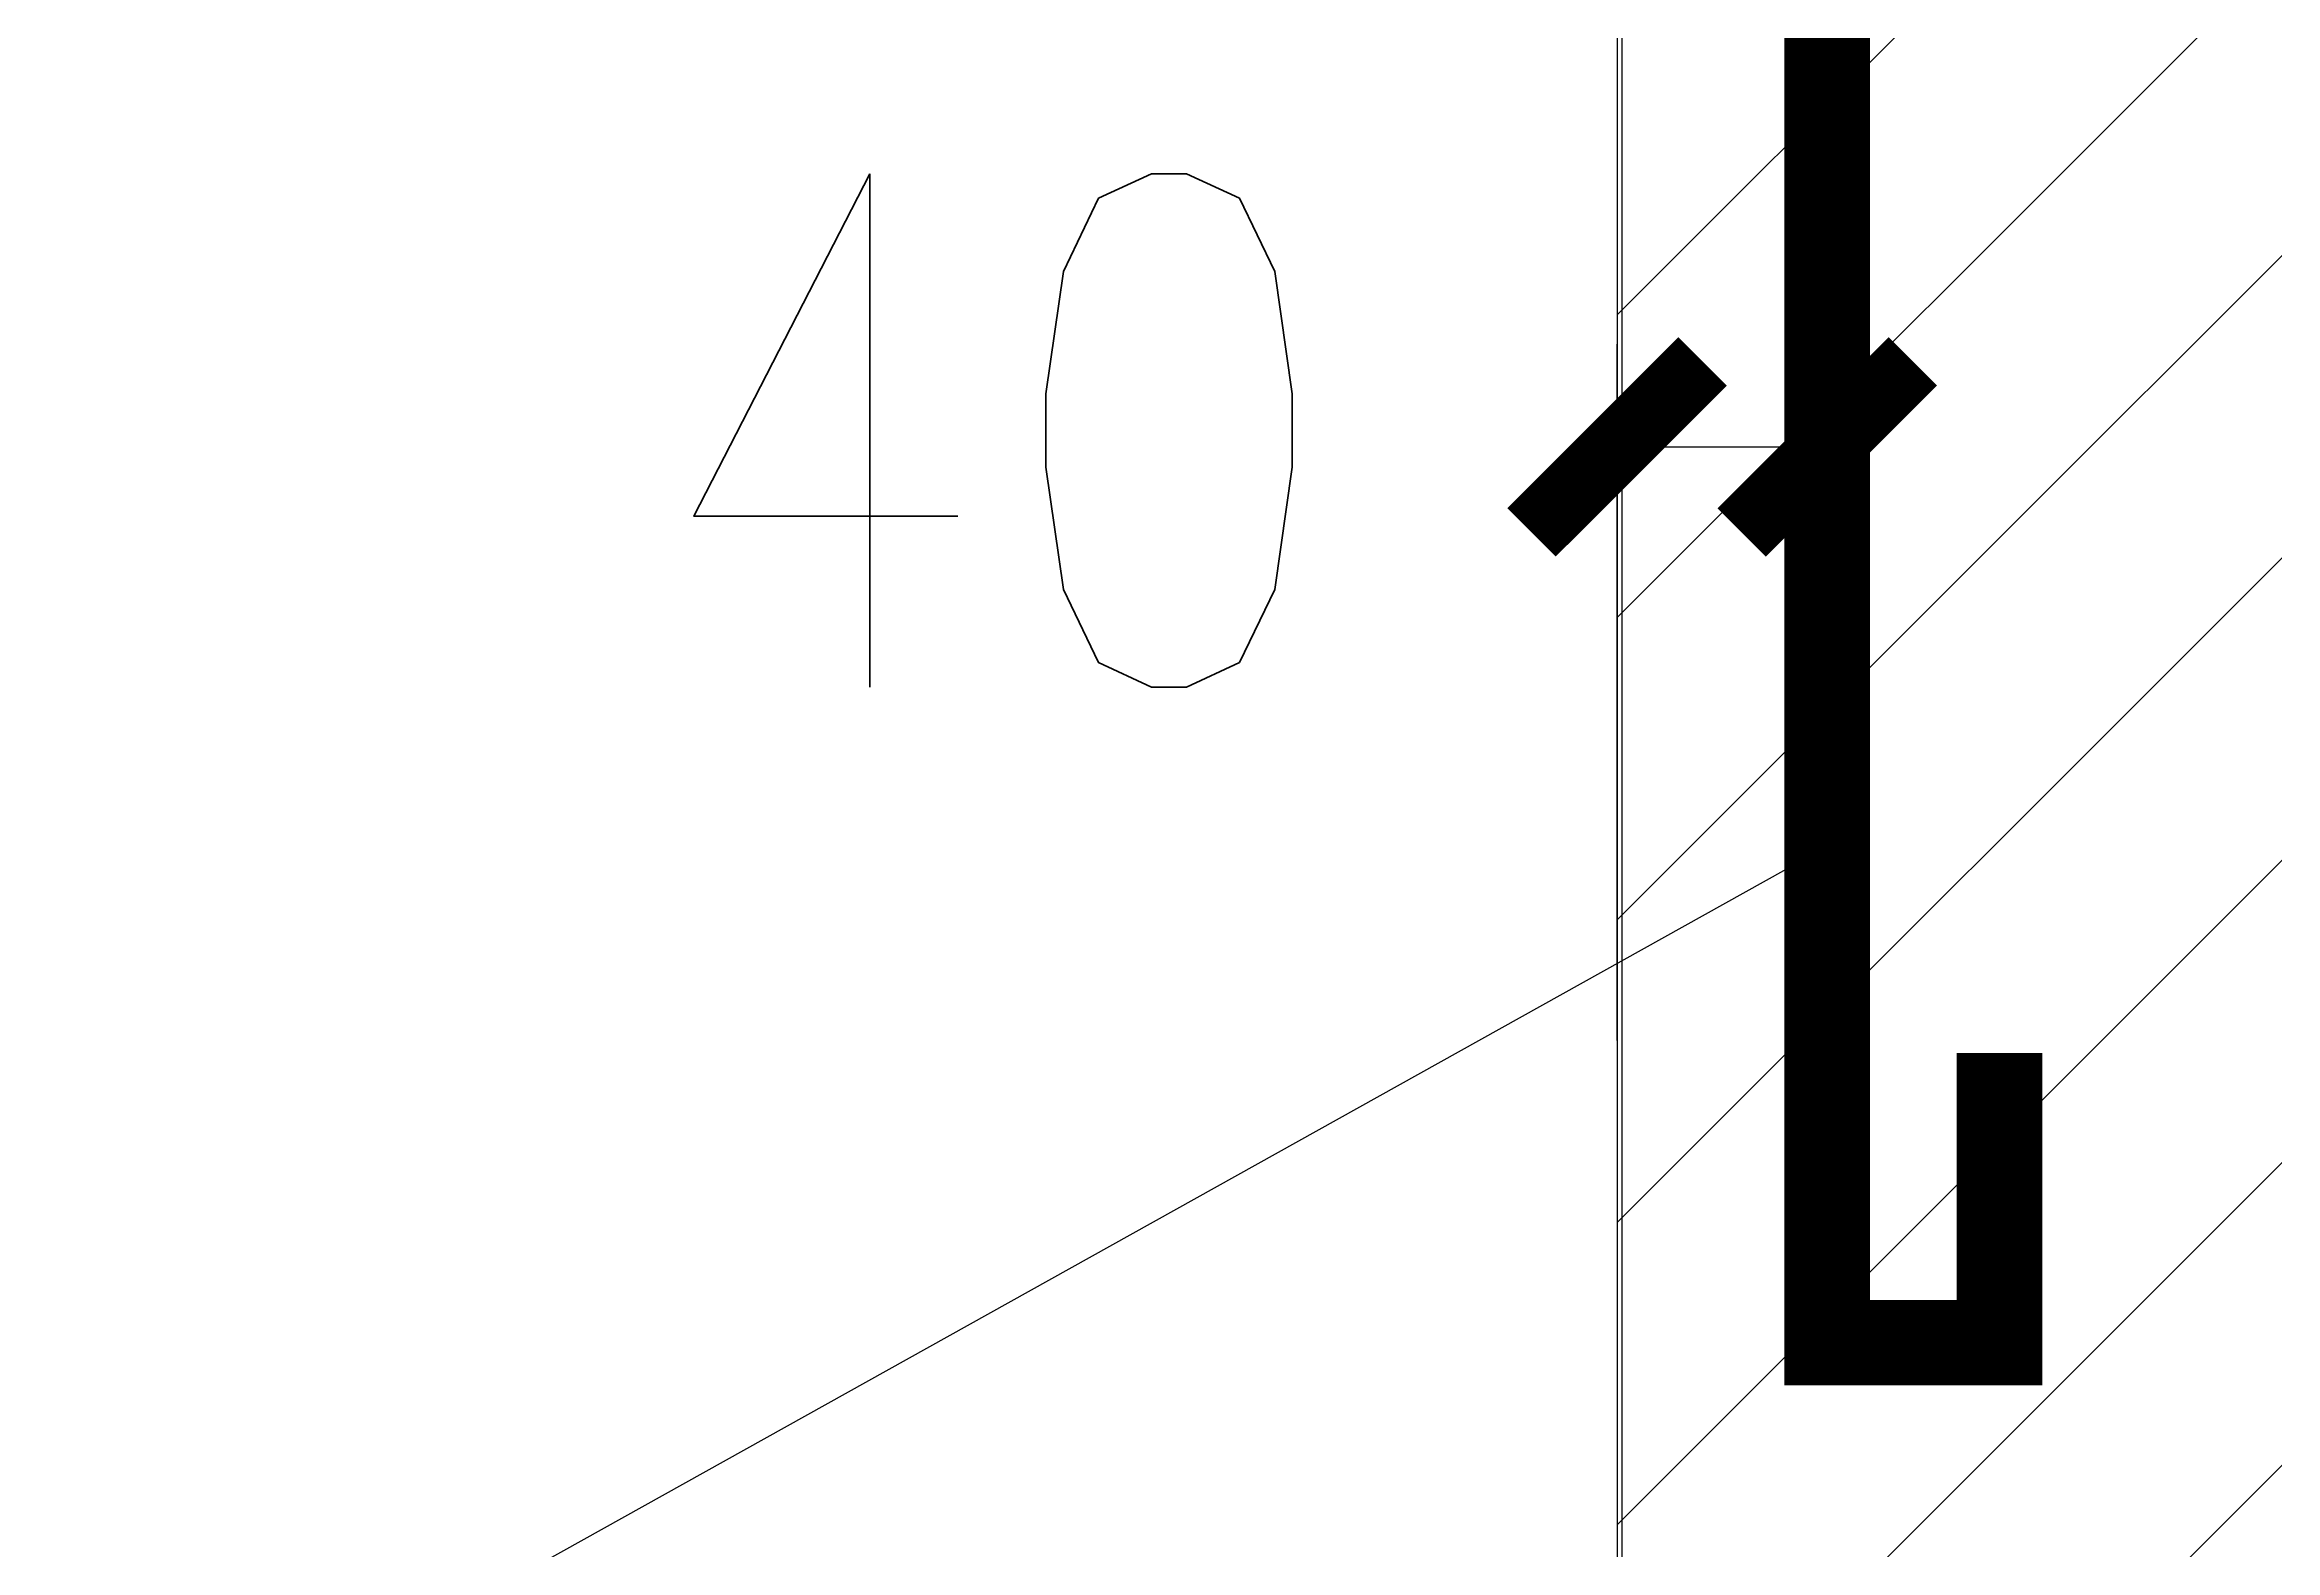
# Model space of a CAD drawing. Extents: x 2072855 to 2883818, y 17306032 to 17674225.
# Drawn here: x 2220371 to 2222573, y 17558075 to 17559563 of the extents above; entities that cross this region are included whole.
import ezdxf

# ---------------------------------------------------------------- set-up
doc = ezdxf.new("R2010")
doc.units = 0
doc.header["$LTSCALE"] = 1000
doc.header["$MEASUREMENT"] = 0
doc.linetypes.add('CENTER2', pattern=[28.575, 19.05, -3.175, 3.175, -3.175])
doc.layers.get('Defpoints').update_dxf_attribs({"color": 250})
doc.styles.add('Z3', font='txt.shx', dxfattribs={"width": 0.8, "height": 300, "bigfont": 'hztxt.shx'})
doc.dimstyles.new('ISO-25_WS', dxfattribs={"dimtxt": 3, "dimasz": 100, "dimexe": 60, "dimexo": 0, "dimgap": 10, "dimtad": 1, "dimdec": 0, "dimdsep": 46, "dimtxsty": 'Z3', "dimblk1": 'ARCHTICK', "dimblk2": 'ARCHTICK', "dimsah": 1, "dimcen": 2.5, "dimclrd": 4, "dimclre": 4, "dimclrt": 7, "dimadec": 0, "dimazin": 0, "dimtfac": 1, "dimtdec": 4, "dimtmove": 2, "dimatfit": 3, "dimldrblk": 'ARCHTICK', "dimfxl": 0, "dimtolj": 1, "dimtzin": 0, "dimarcsym": 0})

# ---------------------------------------------------------------- blocks, each defined once
blk = doc.blocks.new('_ArchTick')
at = {"color": 0, "linetype": 'ByBlock', "const_width": 0.4}
blk.add_lwpolyline([(-0.5, -0.5), (0.5, 0.5)], dxfattribs=at)
blk = doc.blocks.new('*D299')
at = {"color": 4, "lineweight": -2}
for p, q in [((-237803.4, 650178.4), (-237803.4, 650585.4)), ((-237680.6, 650178.4), (-237680.6, 650585.4)), ((-237803.4, 650525.4), (-237680.6, 650525.4))]:
    blk.add_line(p, q, dxfattribs=at)
at = {"layer": 'Defpoints', "color": 0}
for p in [(-237680.6, 650525.4), (-237803.4, 650178.4), (-237680.6, 650178.4)]:
    blk.add_point(p, dxfattribs=at)
at = {"color": 4, "lineweight": -2, "xscale": 100, "yscale": 100, "zscale": 100, "rotation": 180}
blk.add_blockref('_ArchTick', (-237803.4, 650525.4), dxfattribs=at)
at = {"color": 4, "lineweight": -2, "xscale": 100, "yscale": 100, "zscale": 100}
blk.add_blockref('_ArchTick', (-237680.6, 650525.4), dxfattribs=at)
at = {"color": 7, "insert": (-238168, 650535), "char_height": 300, "attachment_point": 5, "style": 'Z3'}
blk.add_mtext('\\A1;40', dxfattribs=at)
blk = doc.blocks.new('Z333')
at = {"color": 1, "linetype": 'CENTER2', "ltscale": 0.1}
blk.add_line((-237800.7, 654368.9), (-237800.7, 648493.2), dxfattribs=at)
at = {"color": 2}
blk.add_line((-237803.4, 653758.5), (-237803.4, 649600.8), dxfattribs=at)
for p, q in [((-237803.4, 650602.5), (-236603.4, 651802.5)), ((-237803.4, 650425.7), (-236603.4, 651625.7)), ((-237803.4, 650248.9), (-236603.4, 651448.9)), ((-237803.4, 650072.1), (-236603.4, 651272.1)), ((-237803.4, 649895.4), (-236603.4, 651095.4)), ((-237803.4, 649718.6), (-236603.4, 650918.6)), ((-237744.4, 649600.8), (-236603.4, 650741.8)), ((-237680.6, 650291.8), (-238750.9, 649695.2))]:
    blk.add_line(p, q)
at = {"const_width": 50}
blk.add_lwpolyline([(-237592.3, 653469.2), (-237592.3, 653638.5), (-237680.6, 653638.5), (-237680.6, 651922.7), (-237680.6, 651922.7), (-237680.6, 651376.7), (-237680.6, 651376.7), (-237680.6, 650001.8), (-237580, 650001.8), (-237580, 650171.1)], dxfattribs=at)
dim = blk.add_linear_dim(base=(-237680.6, 650525.4), p1=(-237803.4, 650178.4), p2=(-237680.6, 650178.4), text='40', dimstyle='ISO-25_WS')
dim.commit()
dim.dimension.update_dxf_attribs({"geometry": '*D299', "text_midpoint": (-238168, 650535), "dimtype": 128})

msp = doc.modelspace()

# ---------------------------------------------------------------- block references
at = {"xscale": 1.689999997615814, "yscale": 1.690000001341105, "zscale": 1.69}
msp.add_blockref('Z333', (2623811.2, 16459777.4), dxfattribs=at)

doc.saveas('drawing.dxf')
